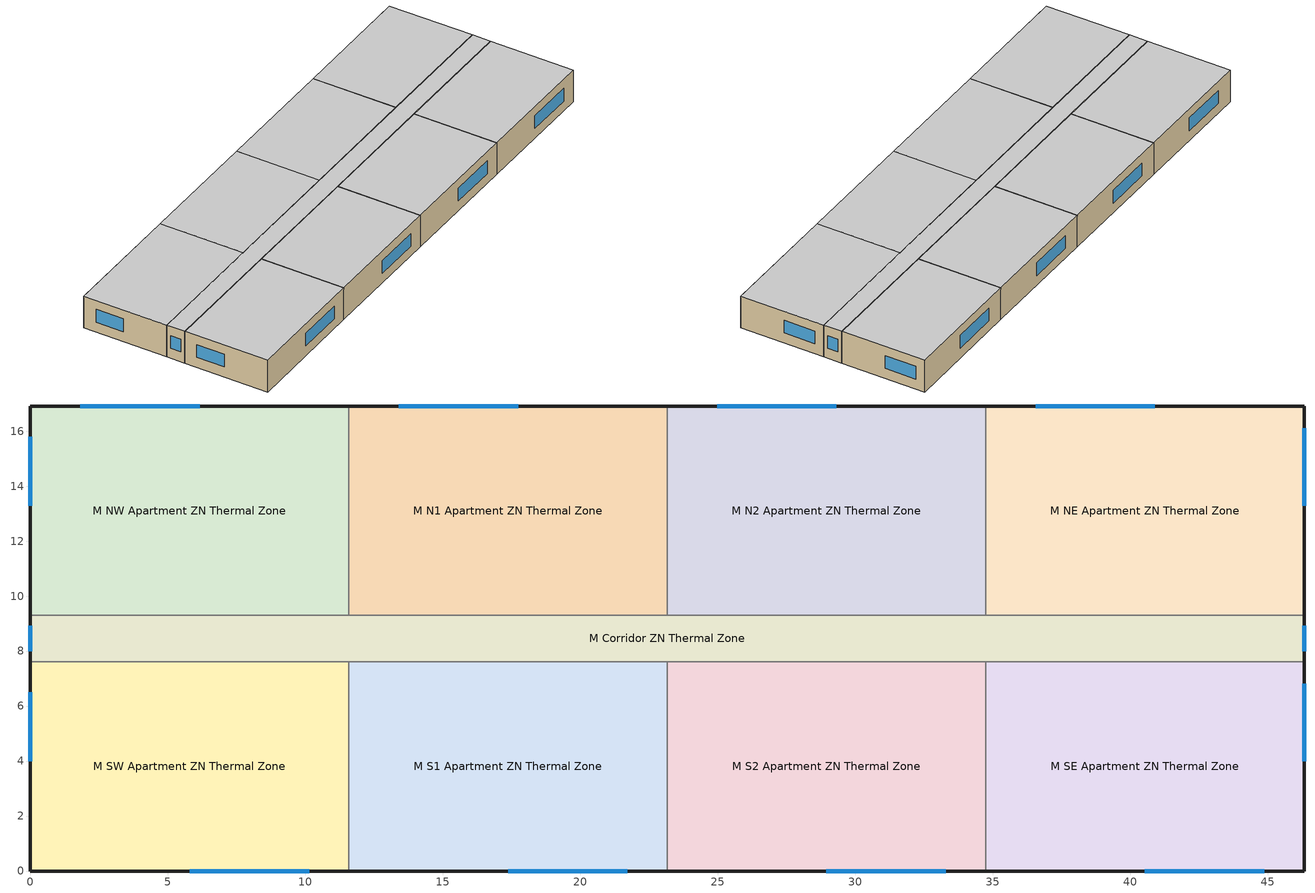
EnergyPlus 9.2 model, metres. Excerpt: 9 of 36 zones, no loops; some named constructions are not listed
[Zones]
M Corridor ZN Thermal Zone
 floor adiabatic (int-floor-en-std-replaceme-res-replaceme): 46.33,9.3 46.33,7.62 0,7.62 0,9.3 z30
 wall outside (ext-wall-en-std-replaceme-res-replaceme): 46.33,7.62 46.33,9.3 / 0,9.3 0,7.62 z30:33.05
 wall to M S1 Apartment ZN Thermal Zone (interiorwall-res-replaceme): 11.58,7.62 23.16,7.62 z30:33.05
 wall to M S2 Apartment ZN Thermal Zone (interiorwall-res-replaceme): 23.16,7.62 34.75,7.62 z30:33.05
 wall to M SE Apartment ZN Thermal Zone (interiorwall-res-replaceme): 34.75,7.62 46.33,7.62 z30:33.05
 wall to M SW Apartment ZN Thermal Zone (interiorwall-res-replaceme): 0,7.62 11.58,7.62 z30:33.05
 wall to M N1 Apartment ZN Thermal Zone (interiorwall-res-replaceme): 23.16,9.3 11.58,9.3 z30:33.05
 wall to M N2 Apartment ZN Thermal Zone (interiorwall-res-replaceme): 34.75,9.3 23.16,9.3 z30:33.05
 wall to M NE Apartment ZN Thermal Zone (interiorwall-res-replaceme): 46.33,9.3 34.75,9.3 z30:33.05
 wall to M NW Apartment ZN Thermal Zone (interiorwall-res-replaceme): 11.58,9.3 0,9.3 z30:33.05
 window (ext-window-en-std-replaceme): 46.33,8 46.33,8.91 / 0,8.91 0,8 z30.95:32.17
 ceiling adiabatic (int_ceiling): 46.33,7.62 46.33,9.3 0,9.3 0,7.62 z33.05
M N1 Apartment ZN Thermal Zone
 floor adiabatic (int-floor-en-std-replaceme-res-replaceme): 23.16,16.92 23.16,9.3 11.58,9.3 11.58,16.92 z30
 wall outside (ext-wall-en-std-replaceme-res-replaceme): 23.16,16.92 11.58,16.92 z30:33.05
 wall to M N2 Apartment ZN Thermal Zone (interiorwall-res-replaceme): 23.16,9.3 23.16,16.92 z30:33.05
 wall to M NW Apartment ZN Thermal Zone (interiorwall-res-replaceme): 11.58,16.92 11.58,9.3 z30:33.05
 window (ext-window-en-std-replaceme): 17.74,16.92 13.4,16.92 z30.95:32.17
 ceiling adiabatic (int_ceiling): 23.16,9.3 23.16,16.92 11.58,16.92 11.58,9.3 z33.05
M N2 Apartment ZN Thermal Zone
 floor adiabatic (int-floor-en-std-replaceme-res-replaceme): 34.75,16.92 34.75,9.3 23.16,9.3 23.16,16.92 z30
 wall outside (ext-wall-en-std-replaceme-res-replaceme): 34.75,16.92 23.16,16.92 z30:33.05
 wall to M NE Apartment ZN Thermal Zone (interiorwall-res-replaceme): 34.75,9.3 34.75,16.92 z30:33.05
 window (ext-window-en-std-replaceme): 29.32,16.92 24.98,16.92 z30.95:32.17
 ceiling adiabatic (int_ceiling): 34.75,9.3 34.75,16.92 23.16,16.92 23.16,9.3 z33.05
M NE Apartment ZN Thermal Zone
 floor adiabatic (int-floor-en-std-replaceme-res-replaceme): 46.33,16.92 46.33,9.3 34.75,9.3 34.75,16.92 z30
 wall outside (ext-wall-en-std-replaceme-res-replaceme): 46.33,9.3 46.33,16.92 34.75,16.92 z30:33.05
 window (ext-window-en-std-replaceme): 46.33,13.3 46.33,16.11 / 40.9,16.92 36.56,16.92 z30.95:32.17
 ceiling adiabatic (int_ceiling): 46.33,9.3 46.33,16.92 34.75,16.92 34.75,9.3 z33.05
M NW Apartment ZN Thermal Zone
 floor adiabatic (int-floor-en-std-replaceme-res-replaceme): 11.58,16.92 11.58,9.3 0,9.3 0,16.92 z30
 wall outside (ext-wall-en-std-replaceme-res-replaceme): 11.58,16.92 0,16.92 0,9.3 z30:33.05
 window (ext-window-en-std-replaceme): 6.16,16.92 1.81,16.92 / 0,15.8 0,13.3 z30.95:32.17
 ceiling adiabatic (int_ceiling): 11.58,9.3 11.58,16.92 0,16.92 0,9.3 z33.05
M S1 Apartment ZN Thermal Zone
 floor adiabatic (int-floor-en-std-replaceme-res-replaceme): 23.16,7.62 23.16,0 11.58,0 11.58,7.62 z30
 wall outside (ext-wall-en-std-replaceme-res-replaceme): 11.58,0 23.16,0 z30:33.05
 wall to M S2 Apartment ZN Thermal Zone (interiorwall-res-replaceme): 23.16,0 23.16,7.62 z30:33.05
 wall to M SW Apartment ZN Thermal Zone (interiorwall-res-replaceme): 11.58,7.62 11.58,0 z30:33.05
 window (ext-window-en-std-replaceme): 17.37,0 21.72,0 z30.95:32.17
 ceiling adiabatic (int_ceiling): 23.16,0 23.16,7.62 11.58,7.62 11.58,0 z33.05
M S2 Apartment ZN Thermal Zone
 floor adiabatic (int-floor-en-std-replaceme-res-replaceme): 34.75,7.62 34.75,0 23.16,0 23.16,7.62 z30
 wall outside (ext-wall-en-std-replaceme-res-replaceme): 23.16,0 34.75,0 z30:33.05
 wall to M SE Apartment ZN Thermal Zone (interiorwall-res-replaceme): 34.75,0 34.75,7.62 z30:33.05
 window (ext-window-en-std-replaceme): 28.95,0 33.3,0 z30.95:32.17
 ceiling adiabatic (int_ceiling): 34.75,0 34.75,7.62 23.16,7.62 23.16,0 z33.05
M SE Apartment ZN Thermal Zone
 floor adiabatic (int-floor-en-std-replaceme-res-replaceme): 46.33,7.62 46.33,0 34.75,0 34.75,7.62 z30
 wall outside (ext-wall-en-std-replaceme-res-replaceme): 34.75,0 46.33,0 46.33,7.62 z30:33.05
 window (ext-window-en-std-replaceme): 46.33,4 46.33,6.81 / 40.54,0 44.88,0 z30.95:32.17
 ceiling adiabatic (int_ceiling): 46.33,0 46.33,7.62 34.75,7.62 34.75,0 z33.05
M SW Apartment ZN Thermal Zone
 floor adiabatic (int_ceiling): 11.58,7.62 11.58,0 0,0 0,7.62 z30
 wall outside (ext-wall-en-std-replaceme-res-replaceme): 0,7.62 0,0 11.58,0 z30:33.05
 window (ext-window-en-std-replaceme): 5.79,0 10.13,0 / 0,6.5 0,4 z30.95:32.17
 ceiling adiabatic (int-floor-en-std-replaceme-res-replaceme): 11.58,0 11.58,7.62 0,7.62 0,0 z33.05
[Building]
-HighriseApartment-ASHRAE 169-2013-2A created: 2020-03-25 14:03:00 +0100: North Axis {deg}=0; Terrain=City; Loads Convergence Tolerance Value=0.04; Temperature Convergence Tolerance Value {deltaC}=0.2; Solar Distribution=FullInteriorAndExterior; Maximum Number of Warmup Days=25; Minimum Number of Warmup Days=6
[Site:Location]
Tampa-MacDill AFB_FL_USA: Latitude {deg}=27.85; Longitude {deg}=-82.52; Time Zone {hr}=-5; Elevation {m}=8
[SizingPeriod:DesignDay] Day of Month=21; Dry-Bulb Temperature Range Modifier Type=DefaultMultipliers; Humidity Condition Type=Wetbulb; Barometric Pressure {Pa}=101229; Rain Indicator=No; Snow Indicator=No; Daylight Saving Time Indicator=No
Name | Month | Day Type | Maximum Dry-Bulb Temperature {C} | Daily Dry-Bulb Temperature Range {deltaC} | Wetbulb or DewPoint at Maximum Dry-Bulb {C} | Wind Speed {m/s} | Wind Direction {deg} | Solar Model Indicator | ASHRAE Clear Sky Optical Depth for Beam Irradiance (taub) | ASHRAE Clear Sky Optical Depth for Diffuse Irradiance (taud) | Sky Clearness
Tampa-MacDill.AFB_FL_USA Ann Clg .4% Condns DB=>MWB | 8 | SummerDesignDay | 33.9 | 7.9 | 25.1 | 3.1 | 270 | ASHRAETau | 0.491 | 2.016
Tampa-MacDill.AFB_FL_USA Ann Htg 99.6% Condns DB | 1 | WinterDesignDay | 4.6 | 0 | 4.6 | 2.5 | 10 | ASHRAEClearSky |  |  | 0
[Material] Thermal Absorptance=0.9; Solar Absorptance=0.7; Visible Absorptance=0.7
Name | Roughness | Thickness {m} | Conductivity {W/m-K} | Density {kg/m3} | Specific Heat {J/kg-K}
F07 10mm stucco | Smooth | 0.01 | 0.72 | 1856 | 840
Std Wood 6inch | MediumSmooth | 0.15 | 0.12 | 540 | 1210
Carpet_n_pad | MediumSmooth | 0.0254001 | 0.0601314 | 32.0369 | 836.8
[WindowMaterial:SimpleGlazingSystem]
Glass-en-standard: U-Factor {W/m2-K}=1.98751; Solar Heat Gain Coefficient=0.4; Visible Transmittance=0.88
[WindowMaterial:Blind]
ext_blind_test: Slat Orientation=Horizontal; Slat Width {m}=0.025; Slat Separation {m}=0.01875; Slat Thickness {m}=0.001; Slat Angle {deg}=45; Slat Conductivity {W/m-K}=221; Slat Beam Solar Transmittance=0; Front Side Slat Beam Solar Reflectance=0.5; Back Side Slat Beam Solar Reflectance=0.5; Slat Diffuse Solar Transmittance=0; Front Side Slat Diffuse Solar Reflectance=0.5; Back Side Slat Diffuse Solar Reflectance=0.5; Slat Beam Visible Transmittance=0; Front Side Slat Beam Visible Reflectance=0.5; Back Side Slat Beam Visible Reflectance=0.5; Slat Diffuse Visible Transmittance=0; Front Side Slat Diffuse Visible Reflectance=0.5; Back Side Slat Diffuse Visible Reflectance=0.5; Slat Infrared Hemispherical Transmittance=0; Front Side Slat Infrared Hemispherical Emissivity=0.9; Back Side Slat Infrared Hemispherical Emissivity=0.9; Blind to Glass Distance {m}=0.05; Blind Top Opening Multiplier=0.5; Blind Bottom Opening Multiplier=0.5; Blind Left Side Opening Multiplier=0.5; Blind Right Side Opening Multiplier=0.5
[Construction]
InteriorFurnishings: Std Wood 6inch
int_ceiling: Carpet_n_pad, F07 10mm stucco
window_w_blinds: ext_blind_test, Glass-en-standard
[Zone] Multiplier=14; Part of Total Floor Area=Yes
M Corridor ZN Thermal Zone; M N1 Apartment ZN Thermal Zone; M N2 Apartment ZN Thermal Zone; M NE Apartment ZN Thermal Zone; M NW Apartment ZN Thermal Zone; M S1 Apartment ZN Thermal Zone; M S2 Apartment ZN Thermal Zone; M SE Apartment ZN Thermal Zone; M SW Apartment ZN Thermal Zone
[WindowShadingControl] Shading Type=ExteriorBlind; Construction with Shading=window_w_blinds; Shading Control Type=OnIfHighOutdoorAirTemperature; Setpoint {W/m2, W or deg C}=25; Shading Control Is Scheduled=No; Glare Control Is Active=No; Multiple Surface Control Type=Sequential
Name | Zone | Fenestration Surface 1 | Fenestration Surface 2
Shades-M_Corr | M Corridor ZN Thermal Zone | MWindow14 | MWindow13
Shades-M_NW | M NW Apartment ZN Thermal Zone | MWindow4 | MWindow6
Shades-M_N1 | M N1 Apartment ZN Thermal Zone | MWindow9
Shades-M_N2 | M N2 Apartment ZN Thermal Zone | MWindow10
Shades-M_NE | M NE Apartment ZN Thermal Zone | MWindow5 | MWindow7
Shades-M_S1 | M S1 Apartment ZN Thermal Zone | MWindow11
Shades-M_S2 | M S2 Apartment ZN Thermal Zone | MWindow12
Shades-M_SE | M SE Apartment ZN Thermal Zone | MWindow8 | MWindow1
Shades-M_SW | M SW Apartment ZN Thermal Zone | MWindow3 | MWindow2
[InternalMass] Construction=InteriorFurnishings; Surface Area {m2}=176.497
Name | Zone or ZoneList
M N1 Apartment Mass | M N1 Apartment ZN Thermal Zone
M N2 Apartment Mass | M N2 Apartment ZN Thermal Zone
M NE Apartment Mass | M NE Apartment ZN Thermal Zone
M NW Apartment Mass | M NW Apartment ZN Thermal Zone
M S1 Apartment Mass | M S1 Apartment ZN Thermal Zone
M S2 Apartment Mass | M S2 Apartment ZN Thermal Zone
M SE Apartment Mass | M SE Apartment ZN Thermal Zone
M SW Apartment Mass | M SW Apartment ZN Thermal Zone
[People] Number of People Schedule=OCC_APT_SCH; Number of People Calculation Method=People; Number of People=2.5; Fraction Radiant=0.3; Sensible Heat Fraction=AUTOCALCULATE; Activity Level Schedule=Activity Schedule
Name | Zone or ZoneList
M SW Apartment People | M SW Apartment ZN Thermal Zone
M NW Apartment People | M NW Apartment ZN Thermal Zone
M SE Apartment People | M SE Apartment ZN Thermal Zone
M NE Apartment People | M NE Apartment ZN Thermal Zone
M N1 Apartment People | M N1 Apartment ZN Thermal Zone
M N2 Apartment People | M N2 Apartment ZN Thermal Zone
M S1 Apartment People | M S1 Apartment ZN Thermal Zone
M S2 Apartment People | M S2 Apartment ZN Thermal Zone
[Lights] Design Level Calculation Method=Watts/Area; Return Air Fraction=0; Fraction Radiant=0.6; Fraction Visible=0.2; Fraction Replaceable=1; Return Air Fraction Calculated from Plenum Temperature=No
Name | Zone or ZoneList | Schedule | Watts per Zone Floor Area {W/m2}
M SW Apartment_Lights_hardwired | M SW Apartment ZN Thermal Zone | LTG_APT_SCH | 3.87707
M NW Apartment_Lights_hardwired | M NW Apartment ZN Thermal Zone | LTG_APT_SCH | 3.87707
M SE Apartment_Lights_hardwired | M SE Apartment ZN Thermal Zone | LTG_APT_SCH | 3.87707
M NE Apartment_Lights_hardwired | M NE Apartment ZN Thermal Zone | LTG_APT_SCH | 3.87707
M N1 Apartment_Lights_hardwired | M N1 Apartment ZN Thermal Zone | LTG_APT_SCH | 3.87707
M N2 Apartment_Lights_hardwired | M N2 Apartment ZN Thermal Zone | LTG_APT_SCH | 3.87707
M S1 Apartment_Lights_hardwired | M S1 Apartment ZN Thermal Zone | LTG_APT_SCH | 3.87707
M S2 Apartment_Lights_hardwired | M S2 Apartment ZN Thermal Zone | LTG_APT_SCH | 3.87707
M Corridor_Lights_hardwired | M Corridor ZN Thermal Zone | LTG_COR_SCH | 3.87707
M SW Apartment_Lights_plugin | M SW Apartment ZN Thermal Zone | LTG_APT_SCH | 0.968752
M NW Apartment_Lights_plugin | M NW Apartment ZN Thermal Zone | LTG_APT_SCH | 0.968752
M SE Apartment_Lights_plugin | M SE Apartment ZN Thermal Zone | LTG_APT_SCH | 0.968752
M NE Apartment_Lights_plugin | M NE Apartment ZN Thermal Zone | LTG_APT_SCH | 0.968752
M N1 Apartment_Lights_plugin | M N1 Apartment ZN Thermal Zone | LTG_APT_SCH | 0.968752
M N2 Apartment_Lights_plugin | M N2 Apartment ZN Thermal Zone | LTG_APT_SCH | 0.968752
M S1 Apartment_Lights_plugin | M S1 Apartment ZN Thermal Zone | LTG_APT_SCH | 0.968752
M S2 Apartment_Lights_plugin | M S2 Apartment ZN Thermal Zone | LTG_APT_SCH | 0.968752
[ElectricEquipment] Schedule=EQP_APT_SCH; Design Level Calculation Method=Watts/Area; Watts per Zone Floor Area {W/m2}=6.67; Fraction Latent=0; Fraction Radiant=0.5; Fraction Lost=0
Name | Zone or ZoneList
M SW Apartment_Plug_MSW_Equip | M SW Apartment ZN Thermal Zone
M NW Apartment_Plug_MNW_Equip | M NW Apartment ZN Thermal Zone
M SE Apartment_Plug_MSE_Equip | M SE Apartment ZN Thermal Zone
M NE Apartment_Plug_MNE_Equip | M NE Apartment ZN Thermal Zone
M N1 Apartment_Plug_MN1_Equip | M N1 Apartment ZN Thermal Zone
M N2 Apartment_Plug_MN2_Equip | M N2 Apartment ZN Thermal Zone
M S1 Apartment_Plug_MS1_Equip | M S1 Apartment ZN Thermal Zone
M S2 Apartment_Plug_MS2_Equip | M S2 Apartment ZN Thermal Zone
[ZoneInfiltration:DesignFlowRate] Schedule=INF_APT_SCH; Design Flow Rate Calculation Method=AirChanges/Hour; Flow per Exterior Surface Area {m3/s-m2}=0; Air Changes per Hour {1/hr}=0.5; Constant Term Coefficient=0; Temperature Term Coefficient=0; Velocity Term Coefficient=0.224; Velocity Squared Term Coefficient=0
Name | Zone or ZoneList
M Corridor Infiltration | M Corridor ZN Thermal Zone
M N1 Apartment Infiltration | M N1 Apartment ZN Thermal Zone
M N2 Apartment Infiltration | M N2 Apartment ZN Thermal Zone
M NE Apartment Infiltration | M NE Apartment ZN Thermal Zone
M NW Apartment Infiltration | M NW Apartment ZN Thermal Zone
M S1 Apartment Infiltration | M S1 Apartment ZN Thermal Zone
M S2 Apartment Infiltration | M S2 Apartment ZN Thermal Zone
M SE Apartment Infiltration | M SE Apartment ZN Thermal Zone
M SW Apartment Infiltration | M SW Apartment ZN Thermal Zone
[ZoneVentilation:WindandStackOpenArea] Opening Area {m2}=0.1181; Opening Area Fraction Schedule=Sliding_Doors_Ventilation_Availability_SCH; Opening Effectiveness=autocalculate; Height Difference {m}=15.2393; Discharge Coefficient for Opening=autocalculate; Minimum Indoor Temperature {C}=22.22; Maximum Indoor Temperature {C}=30; Delta Temperature {deltaC}=0.5; Minimum Outdoor Temperature {C}=18; Maximum Outdoor Temperature {C}=26; Maximum Wind Speed {m/s}=40
Name | Zone | Effective Angle {deg}
M SW Apartment Sliding Door Ventilation | M SW Apartment ZN Thermal Zone | 180
M NW Apartment Sliding Door Ventilation | M NW Apartment ZN Thermal Zone | 0
M SE Apartment Sliding Door Ventilation | M SE Apartment ZN Thermal Zone | 180
M NE Apartment Sliding Door Ventilation | M NE Apartment ZN Thermal Zone | 0
M N1 Apartment Sliding Door Ventilation | M N1 Apartment ZN Thermal Zone | 0
M N2 Apartment Sliding Door Ventilation | M N2 Apartment ZN Thermal Zone | 0
M S1 Apartment Sliding Door Ventilation | M S1 Apartment ZN Thermal Zone | 180
M S2 Apartment Sliding Door Ventilation | M S2 Apartment ZN Thermal Zone | 180
[Exterior:Lights]
Facade Lighting: Schedule=Exterior_Lgt_ALWAYS_ON; Design Level {W}=1358; Control Option=AstronomicalClock
[HVACTemplate:Zone:IdealLoadsAirSystem] Template Thermostat=dual_thermostat; System Availability Schedule=always_avail; Maximum Heating Supply Air Temperature {C}=80; Minimum Cooling Supply Air Temperature {C}=12; Maximum Heating Supply Air Humidity Ratio {kgWater/kgDryAir}=0.01; Minimum Cooling Supply Air Humidity Ratio {kgWater/kgDryAir}=0.008; Heating Limit=NoLimit; Maximum Heating Air Flow Rate {m3/s}=autosize; Maximum Sensible Heating Capacity {W}=autosize; Cooling Limit=NoLimit; Maximum Cooling Air Flow Rate {m3/s}=autosize; Maximum Total Cooling Capacity {W}=autosize; Heating Availability Schedule=always_avail; Cooling Availability Schedule=always_avail; Dehumidification Control Type=None; Cooling Sensible Heat Ratio=0.7; Humidification Control Type=None; Outdoor Air Method=Flow/Area; Outdoor Air Flow Rate per Person {m3/s}=0; Outdoor Air Flow Rate per Zone Floor Area {m3/s-m2}=0.00049; Outdoor Air Flow Rate per Zone {m3/s}=0; Demand Controlled Ventilation Type=None; Outdoor Air Economizer Type=NoEconomizer; Heat Recovery Type=None
M N1 Apartment ZN Thermal Zone; M N2 Apartment ZN Thermal Zone; M NE Apartment ZN Thermal Zone; M NW Apartment ZN Thermal Zone; M S1 Apartment ZN Thermal Zone; M S2 Apartment ZN Thermal Zone; M SE Apartment ZN Thermal Zone; M SW Apartment ZN Thermal Zone
[EnergyManagementSystem:Sensor] Output:Variable or Output:Meter=Zone Ventilation Standard Density Volume Flow Rate
Name | Output:Variable or Output:Meter Index Key
M_S1_Apartment_Sliding_Door_Ventilation_Sensor | M S1 Apartment ZN Thermal Zone
M_N1_Apartment_Sliding_Door_Ventilation_Sensor | M N1 Apartment ZN Thermal Zone
[Schedule:Compact]
LTG_APT_SCH: Through: 12/31, For: AllDays, Until: 4:00, 0.02, Until: 5:00, 0.06, Until: 6:00, 0.13, Until: 7:00, 0.14, Until: 8:00, 0.13, Until: 9:00, 0.06, Until: 15:00, 0.04, Until: 16:00, 0.07, Until: 17:00, 0.14, Until: 18:00, 0.2, Until: 19:00, 0.27, Until: 21:00, 0.32, Until: 22:00, 0.22, Until: 23:00, 0.12, Until: 24:00, 0.05
LTG_COR_SCH; INF_APT_SCH; Exterior_Lgt_ALWAYS_ON; always_avail: Through: 12/31, For: AllDays, Until: 24:00, 1
EQP_APT_SCH: Through: 12/31, For: AllDays, Until: 1:00, 0.45, Until: 2:00, 0.41, Until: 3:00, 0.39, Until: 5:00, 0.38, Until: 6:00, 0.43, Until: 7:00, 0.54, Until: 8:00, 0.65, Until: 9:00, 0.66, Until: 10:00, 0.67, Until: 11:00, 0.69, Until: 12:00, 0.7, Until: 13:00, 0.69, Until: 14:00, 0.66, Until: 15:00, 0.65, Until: 16:00, 0.68, Until: 17:00, 0.8, Until: 19:00, 1, Until: 20:00, 0.93, Until: 21:00, 0.89, Until: 22:00, 0.85, Until: 23:00, 0.71, Until: 24:00, 0.58
Activity Schedule: Through: 12/31, For: AllDays, Until: 24:00, 95
Sliding_Doors_Ventilation_Availability_SCH: Through: 12/31, For: WinterDesignDay SummerDesignDay, Until: 24:00, 0, For: Allotherdays, Until: 6:00, 1, Until: 22:00, 1, Until: 24:00, 1
OCC_APT_SCH: Through: 12/31, For: AllDays, Until: 7:00, 1, Until: 8:00, 0.85, Until: 9:00, 0.39, Until: 16:00, 0.25, Until: 17:00, 0.3, Until: 18:00, 0.52, Until: 21:00, 0.87, Until: 24:00, 1
